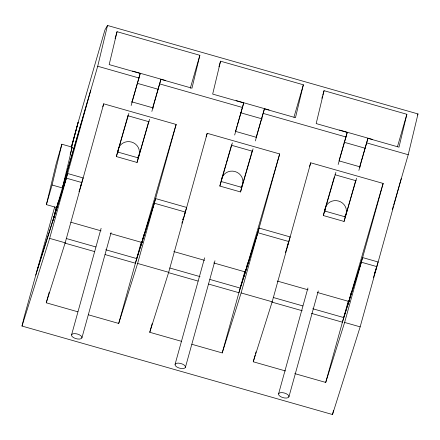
<?xml version="1.0" encoding="UTF-8"?>
<svg xmlns="http://www.w3.org/2000/svg" width="440" height="440" viewBox="0 0 440 440"><rect width="100%" height="100%" fill="white"/><g stroke="black" fill="none" stroke-linecap="round" stroke-linejoin="round"><path stroke-width="0.66" d="M56.413 206.872L53.895 217.399L56.738 207.587L46.387 204.633L56.161 163.851L61.853 144.221L72.204 147.169L62.431 187.957L52.08 185.004L61.853 144.221M401.269 178.607L360.157 326.86L332.508 414.535L22 326.057L24.227 316.756L54.698 206.888M53.983 217.377L56.529 206.745M56.738 207.587L57.998 202.323M62.431 187.957L97.719 66.248L107.492 25.465L418 113.944L408.227 154.726L393.618 205.112M152.576 108.13L160.924 79.338L191.978 88.187L199.859 55.297L117.057 31.702L109.175 64.592L140.222 73.442L131.153 105.529M149.578 119.279L137.055 162.465L116.353 156.563L125.048 125.791M137.055 162.465L148.781 121.215M151.855 111.425L160.924 79.338M141.961 242.446L143.841 234.597M256.08 137.621L264.429 108.834L295.477 117.678L303.358 84.788L220.556 61.193L212.674 94.089L243.727 102.933L234.657 135.02M219.857 186.06L220.957 181.451L241.659 187.352L240.559 191.956L219.857 186.06L232.381 142.874M255.354 140.921L264.429 108.834M245.46 271.937L247.654 262.779M359.392 167.767L367.928 138.325L398.981 147.169L406.863 114.279L324.06 90.689L316.179 123.58L347.232 132.424L338.157 164.511M356.582 178.261L344.058 221.447L323.356 215.551L324.302 211.602M344.058 221.447L355.79 180.202M358.859 170.412L367.928 138.325M348.964 301.428L350.218 296.197M350.532 294.888L350.999 292.925M332.508 414.535L333.465 410.548M71.528 147.153L78.194 122.172L104.946 29.915L107.492 25.465M71.538 147.197L78.194 122.172L71.22 147.323M22 326.057L49.648 238.381L90.761 90.129L52.525 221.991M77.869 311.806L46.255 302.797L49.192 292.204M46.255 302.797L65.175 242.809L103.719 103.818L176.171 124.465L137.626 263.45L118.707 323.439L88.413 314.809M71.566 334.884L101.118 228.322M81.917 337.832A5.379 2.42 15.5 0 0 74.784 333.619A5.379 2.42 15.5 0 0 73.524 337.618A5.379 2.42 15.5 0 0 81.917 337.832L111.1 232.595M118.707 323.439L141.284 242.033M181.374 341.297L149.76 332.288L152.147 323.68M149.76 332.288L168.674 272.3L207.218 133.309L279.675 153.956L241.126 292.941L222.211 352.93L191.912 344.3M175.065 364.375L204.617 257.818M185.416 367.323A5.379 2.42 15.5 0 0 178.282 363.11A5.379 2.42 15.5 0 0 177.023 367.109A5.379 2.42 15.5 0 0 185.416 367.323L214.968 260.766M222.211 352.93L244.789 271.524M285.533 370.975L253.259 361.779L255.096 355.163M255.464 353.837L256.014 351.852M253.259 361.779L272.179 301.791L310.723 162.8L383.174 183.447L344.63 322.438L325.716 382.426L294.756 373.604M278.57 393.866L307.934 287.969M288.921 396.814A5.379 2.42 15.5 0 0 281.787 392.607A5.379 2.42 15.5 0 0 280.528 396.6A5.379 2.42 15.5 0 0 288.921 396.814L318.285 290.917M325.716 382.426L348.288 301.015M46.387 204.633L52.08 185.004M70.114 154.369L72.204 147.169M115.066 38.572L117.057 31.702M125.235 125.136L128.084 115.319M131.879 102.234L132.446 100.271M132.638 99.616L140.222 73.442M116.353 156.563L128.876 113.383M140.503 247.06L174.526 129.734M190.295 88.275L199.859 55.297M218.928 66.814L220.556 61.193M221.15 180.796L226.083 163.785M226.463 162.476L231.583 144.81M235.571 131.071L235.95 129.762M236.137 129.107L237.089 125.835M237.468 124.526L243.727 102.933M241.659 187.352L252.285 150.711M240.559 191.956L253.077 148.77M244.007 276.551L279.675 153.956M293.948 117.243L303.358 84.788M321.855 98.296L322.405 96.393M322.773 95.128L324.06 90.689M331.859 185.427L324.462 210.947L345.164 216.843M332.052 184.773L334.329 176.919M339.07 160.562L347.232 132.424M323.356 215.551L335.88 172.364M347.507 306.042L381.722 188.062M397.452 146.735L406.863 114.279M392.293 209.688L393.239 206.294M37.075 270.424L67.633 173.52L83.16 177.947L80.284 187.072M35.794 275.061L66.352 178.156L81.879 182.578L78.986 191.741M102.806 106.7L103.719 103.818M174.713 129.079L176.171 124.465M206.129 136.774L207.218 133.309M182.754 219.824L183.376 217.872M184.608 213.956L186.665 207.438L155.612 198.589L136.697 258.577L105.738 249.755M181.869 223.196L182.49 221.232M182.903 219.923L185.378 212.069L154.33 203.225L135.41 263.214L105.111 254.579M309.634 166.265L310.723 162.8M287.084 246.708L290.164 236.929L259.116 228.08L240.196 288.068L209.902 279.439M285.373 252.687L288.882 241.56L257.829 232.716L238.915 292.705L208.615 284.07M381.904 187.484L383.174 183.447M374.632 273.13L378.142 261.998L362.615 257.576L343.701 317.565L312.747 308.743M373.351 277.756L376.86 266.629L361.334 262.207L342.414 322.195L311.459 313.374M417.362 115.055L418 113.944M132.528 71.066L165.649 80.504M236.032 100.557L269.154 109.995M339.532 130.048L372.653 139.486M97.719 66.248L139.123 78.045M159.825 83.947L242.622 107.536M263.324 113.438L346.126 137.033M366.828 142.929L408.227 154.726M137.731 83.441L158.114 89.249M240.598 112.75L262.251 118.921M344.097 142.241L365.118 148.231M131.725 101.8L153.527 108.014M235.444 131.357L256.586 137.379M339.168 160.908L360.311 166.936M127.952 115.753L149.028 121.759M231.451 145.244L252.527 151.25M334.956 174.735L356.032 180.741M117.458 151.96L138.16 157.861M70.922 222.25L101.057 230.841M110.231 233.453L142.329 242.6M173.773 251.559L204.562 260.332M213.73 262.944L245.828 272.091M277.277 281.05L308.061 289.823M317.235 292.435L349.333 301.582M66.22 238.497L95.859 246.945M169.725 267.988L200.019 276.623M273.224 297.479L302.863 305.927M49.648 238.381L65.175 242.809M137.626 263.45L168.674 272.3M241.126 292.941L272.179 301.791M344.63 322.438L360.157 326.86M64.933 243.128L94.573 251.576M168.438 272.624L198.077 281.067M271.942 302.115L302.236 310.745M117.986 152.444A10.764 10.219 13.5 0 1 131.533 142.043A10.764 10.219 13.5 0 1 137.44 157.988M324.99 211.431A10.764 10.219 13.5 0 1 338.536 201.031A10.764 10.219 13.5 0 1 344.443 216.97M221.49 181.94A10.764 10.219 13.5 0 1 235.037 171.54A10.764 10.219 13.5 0 1 240.944 187.479"/></g></svg>
